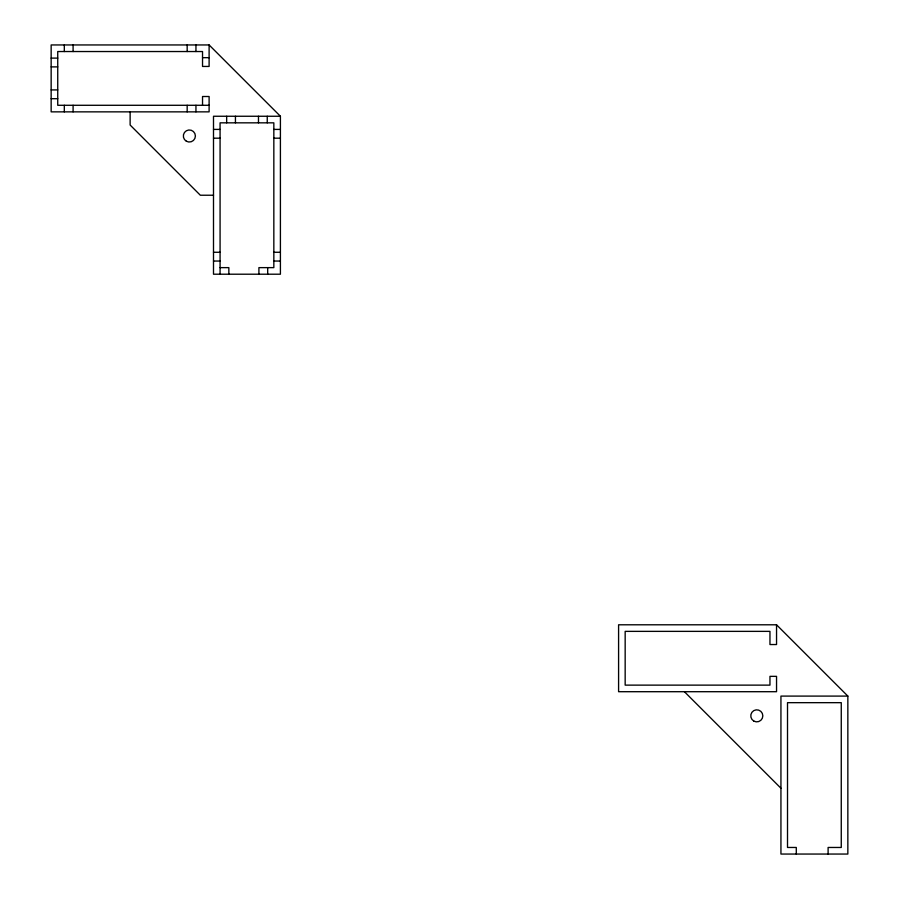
<?xml version="1.0" encoding="UTF-8"?>
<svg xmlns="http://www.w3.org/2000/svg" width="899" height="899" viewBox="0 0 899 899"><rect width="100%" height="100%" fill="white"/><g stroke="black" fill="none" stroke-linecap="round" stroke-linejoin="round"><path stroke-width="1.35" d="M280.409 116.252L213.501 116.252L213.501 274.206L280.409 274.206L280.409 116.252L209.107 44.95L51.153 44.95L51.153 111.858L209.107 111.858L209.107 96.508L202.533 96.508L202.533 105.284M202.533 57.671L209.107 57.671M51.153 58.109L57.738 58.109M51.153 66.886L57.738 66.886M51.153 89.922L57.738 89.922M51.153 98.699L57.738 98.699M209.107 105.284L57.738 105.284L57.738 51.535L202.533 51.535L202.533 66.447L209.107 66.447L209.107 44.95M213.501 129.411L220.075 129.411M273.835 129.411L280.409 129.411M213.501 138.188L220.075 138.188M273.835 138.188L280.409 138.188M213.501 195.229L200.331 195.229L130.13 125.028L130.13 111.858M213.501 252.271L220.075 252.271M273.835 252.271L280.409 252.271M213.501 261.047L220.075 261.047M273.835 261.047L280.409 261.047M220.075 267.632L228.852 267.632L228.852 274.206M776.545 624.794L618.591 624.794L618.591 691.702L776.545 691.702L776.545 676.351L769.96 676.351L769.96 685.128L625.165 685.128L625.165 631.368L769.96 631.368L769.96 644.538L776.545 644.538L776.545 624.794L847.847 696.096L847.847 854.05L780.939 854.05L780.939 696.096L847.847 696.096M684.409 691.702L780.939 788.232M828.103 854.05L828.103 847.465L841.262 847.465L841.262 702.67L787.513 702.67L787.513 847.465L796.289 847.465L796.289 854.05M267.688 267.632L267.688 274.206M267.25 116.252L267.25 122.837M258.912 274.206L258.912 267.632L273.835 267.632L273.835 122.837L220.075 122.837L220.075 274.206M258.474 116.252L258.474 122.837M235.437 116.252L235.437 122.837M226.66 116.252L226.66 122.837M195.948 44.95L195.948 51.535M195.948 105.284L195.948 111.858M187.172 44.95L187.172 51.535M187.172 105.284L187.172 111.858M73.089 44.95L73.089 51.535M73.089 105.284L73.089 111.858M64.312 44.95L64.312 51.535M64.312 105.284L64.312 111.858M753.789 721.065A6.035 6.035 0 0 0 762.835 715.84A6.035 6.035 0 0 0 753.789 710.615A6.035 6.035 0 0 0 753.789 721.065M186.351 141.222A6.035 6.035 0 0 0 195.398 135.996A6.035 6.035 0 0 0 186.351 130.771A6.035 6.035 0 0 0 186.351 141.222"/></g></svg>
